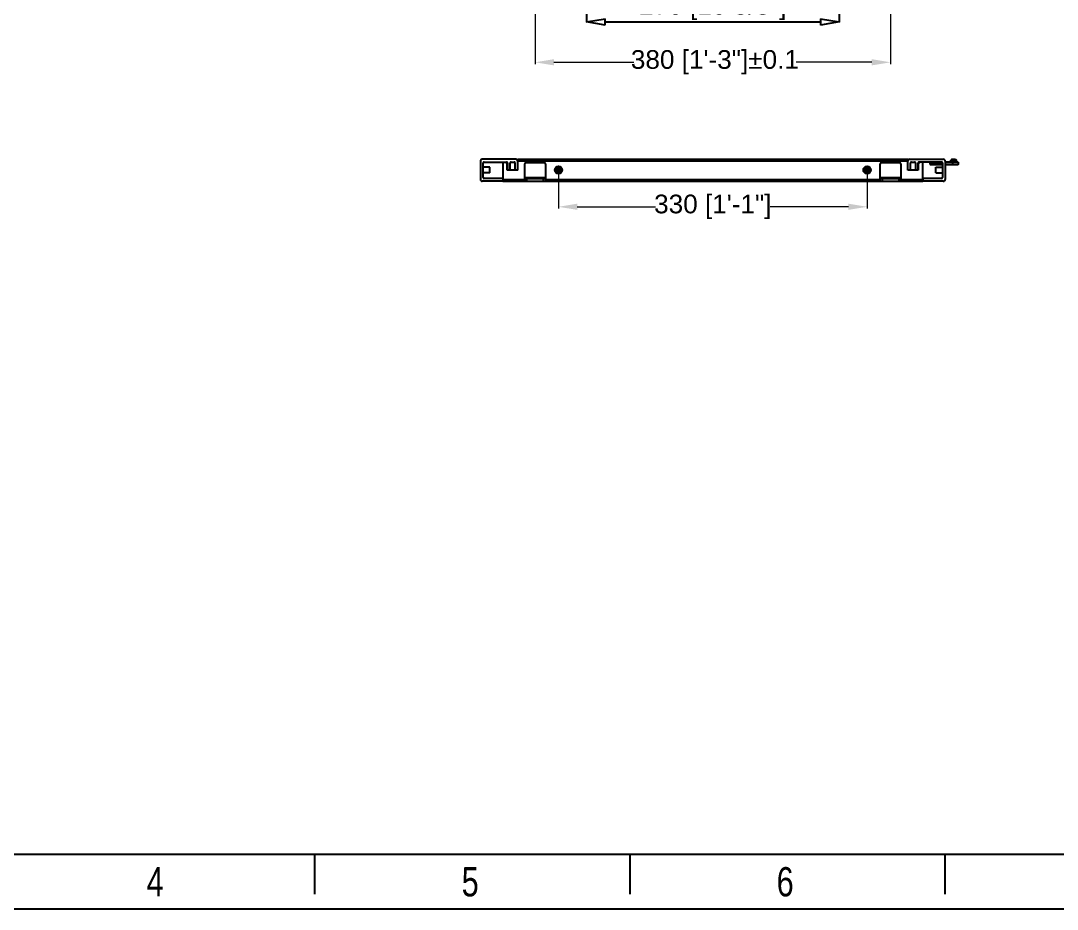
# Model space of a CAD drawing. Header units: millimetres. Extents: x -3132 to 28633, y 682 to 5849.
# Drawn here: x 18111 to 19219, y 682 to 1632 of the extents above; entities that cross this region are included whole.
import ezdxf

# ---------------------------------------------------------------- set-up
doc = ezdxf.new("R2010")
doc.units = ezdxf.units.MM
doc.linetypes.add('CENTER', pattern=[50.8, 31.75, -6.35, 6.35, -6.35])
doc.layers.add('02___PRT_ALL_AXES', color=7, linetype='Continuous')
doc.layers.add('标准', color=3, linetype='Continuous')
doc.layers.add('screw', color=33, linetype='Continuous', lineweight=13)
doc.styles.add('CKSTANDARD', font='arial.ttf')
doc.styles.add('Roamns', font='romans.shx')
doc.styles.get("Standard").update_dxf_attribs({"font": 'arial.ttf'})
doc.styles.add('TXT', font='romans.shx', dxfattribs={"bigfont": 'gbcbig.shx'})
doc.dimstyles.new('1.2', dxfattribs={"dimscale": 10, "dimtxt": 2, "dimasz": 2, "dimexe": 0.2, "dimexo": 0.1, "dimgap": 0, "dimtad": 0, "dimzin": 9, "dimdsep": 46, "dimtxsty": 'Standard', "dimcen": 0, "dimclrd": 3, "dimclre": 3, "dimclrt": 3, "dimazin": 1, "dimtp": 0.01, "dimtm": 0.01, "dimtfac": 1, "dimtofl": 0, "dimtmove": 0, "dimatfit": 3, "dimfxl": 1, "dimtolj": 1, "dimtzin": 4, "dimlwd": 13, "dimlwe": 13, "dimarcsym": 0})
doc.dimstyles.new('ISO_25-10', dxfattribs={"dimtxt": 20, "dimasz": 20, "dimexe": 0.3, "dimexo": 0.3, "dimgap": 2, "dimtad": 1, "dimrnd": 0.0001, "dimdsep": 46, "dimtxsty": 'Standard', "dimblk": 'CLOSEDBLANK', "dimcen": 0.1, "dimclrd": 256, "dimclre": 256, "dimclrt": 256, "dimadec": 0, "dimazin": 2, "dimtm": 1e-09, "dimtfac": 1, "dimtofl": 0, "dimtmove": 0, "dimatfit": 3, "dimldrblk": 'CLOSEDBLANK', "dimfxl": 1, "dimtolj": 1, "dimarcsym": 0})

# ---------------------------------------------------------------- blocks, each defined once
blk = doc.blocks.new('standard template')
for p, q in [((456, 5254), (37409, 5254)), ((12589, 4851), (12589, 5254)), ((15761, 4851), (15761, 5254)), ((18933, 4851), (18933, 5254))]:
    blk.add_line(p, q)
blk.add_lwpolyline([(37963, 4700), (-97, 4700), (-97, 30879), (37963, 30879)], close=True)
at = {"style": 'CKSTANDARD', "width": 0.75}
for s, p in [('4', (10894, 4830)), ('5', (14066, 4830)), ('6', (17237, 4830))]:
    blk.add_text(s, height=295, dxfattribs=at).set_placement(p)
at = {"style": 'Roamns'}
for tag, p in [('PAGE_NAME', (27466, 7594)), ('PROJECT_NAME', (27466, 6884)), ('DRAWN_NAME', (27466, 6174)), ('VERSION', (34241, 6174)), ('SELECT_DATA', (27466, 5464)), ('PAGE_NUMBER', (34241, 5464))]:
    blk.add_attdef(tag, p, '', height=285, dxfattribs=at)
blk = doc.blocks.new('*D89')
at = {"color": 3, "linetype": 'Continuous', "lineweight": 13, "transparency": 16777216}
for p, q in [((18661.1, 1696.2), (18661.1, 1585.7)), ((19041.1, 1696.2), (19041.1, 1585.7)), ((18681.1, 1587.7), (18766.6, 1587.7)), ((19021.1, 1587.7), (18940.1, 1587.7))]:
    blk.add_line(p, q, dxfattribs=at)
at = {"color": 3, "transparency": 16777216}
for points in [[(18681.1, 1591), (18681.1, 1584.4), (18661.1, 1587.7)], [(19021.1, 1591), (19021.1, 1584.4), (19041.1, 1587.7)]]:
    blk.add_solid(points, dxfattribs=at)
at = {"layer": 'Defpoints', "color": 0, "transparency": 16777216}
for p in [(18661.1, 1697.2), (19041.1, 1697.2), (19041.1, 1587.7)]:
    blk.add_point(p, dxfattribs=at)
at = {"color": 3, "transparency": 16777216, "insert": (18853.3, 1587.7), "char_height": 20, "attachment_point": 5}
blk.add_mtext('\\A1;380 [1\'-3"]%%P0.1', dxfattribs=at)
blk = doc.blocks.new('*D94')
at = {"color": 3, "linetype": 'Continuous', "lineweight": 13, "transparency": 16777216}
for p, q in [((18686.1, 1468.3), (18686.1, 1431.2)), ((19016.1, 1468.6), (19016.1, 1431.2)), ((18706.1, 1433.2), (18789.8, 1433.2)), ((18996.1, 1433.2), (18912.3, 1433.2))]:
    blk.add_line(p, q, dxfattribs=at)
at = {"color": 3, "transparency": 16777216}
for points in [[(18706.1, 1436.5), (18706.1, 1429.9), (18686.1, 1433.2)], [(18996.1, 1436.5), (18996.1, 1429.9), (19016.1, 1433.2)]]:
    blk.add_solid(points, dxfattribs=at)
at = {"layer": 'Defpoints', "color": 0, "transparency": 16777216}
for p in [(18686.1, 1469.3), (19016.1, 1469.6), (19016.1, 1433.2)]:
    blk.add_point(p, dxfattribs=at)
at = {"color": 3, "transparency": 16777216, "insert": (18851.1, 1433.2), "char_height": 20, "attachment_point": 5}
blk.add_mtext('\\A1;330 [1\'-1"]', dxfattribs=at)
blk = doc.blocks.new('screw_m4_l')
at = {"layer": 'screw', "color": 1, "linetype": 'CENTER', "ltscale": 0.008797}
for p, q in [((-2.2, 0), (2.2, 0)), ((0, -2.2), (0, 2.2))]:
    blk.add_line(p, q, dxfattribs=at)
at = {"layer": 'screw', "color": 33}
blk.add_circle((0, 0), 1.65, dxfattribs=at)
at = {"layer": 'screw', "color": 2, "linetype": 'CENTER'}
blk.add_arc((0, 0), 2, 270, 180, dxfattribs=at)
at = {"layer": 'screw', "color": 6, "style": 'TXT'}
blk.add_text('M4', height=0.8, dxfattribs=at).set_placement((-0.68, -1))
blk = doc.blocks.new('_ClosedBlank')
at = {"color": 0, "linetype": 'ByBlock', "lineweight": -2}
for p, q in [((-1, 0.167), (0, 0)), ((-1, 0.167), (-1, -0.167)), ((0, 0), (-1, -0.167))]:
    blk.add_line(p, q, dxfattribs=at)
blk = doc.blocks.new('*D103')
at = {"layer": 'Defpoints', "color": 0, "transparency": 16777216}
for p in [(18716.1, 1707.2), (18986.1, 1707.2), (18986.1, 1630.9)]:
    blk.add_point(p, dxfattribs=at)
at = {"layer": '标准', "lineweight": -2, "transparency": 16777216}
for p, q in [((18716.1, 1706.9), (18716.1, 1630.6)), ((18986.1, 1706.9), (18986.1, 1630.6)), ((18736.1, 1630.9), (18966.1, 1630.9))]:
    blk.add_line(p, q, dxfattribs=at)
at = {"layer": '标准', "lineweight": -2, "transparency": 16777216, "xscale": 20, "yscale": 20, "zscale": 20, "rotation": 180}
blk.add_blockref('_ClosedBlank', (18716.1, 1630.9), dxfattribs=at)
at = {"layer": '标准', "lineweight": -2, "transparency": 16777216, "xscale": 20, "yscale": 20, "zscale": 20}
blk.add_blockref('_ClosedBlank', (18986.1, 1630.9), dxfattribs=at)
at = {"layer": '标准', "transparency": 16777216, "insert": (18851.1, 1645.9), "char_height": 20, "attachment_point": 5}
blk.add_mtext('\\A1;270 [10 5/8"]', dxfattribs=at)

msp = doc.modelspace()

# ---------------------------------------------------------------- linework, layer by layer
at = {"color": 7, "linetype": 'Continuous'}
for p, q in [((18602.552, 1482.058), (18602.552, 1462.558)), ((18640.552, 1484.058), (18604.552, 1484.058)), ((18605.552, 1464.558), (18605.552, 1480.058)), ((18606.552, 1481.058), (18630.452, 1481.058)), ((18626.552, 1481.058), (18626.552, 1460.558)), ((18629.352, 1481.058), (18631.352, 1479.058)), ((18631.352, 1472.308), (18631.352, 1479.058)), ((18631.452, 1480.058), (18631.452, 1472.308)), ((18634.452, 1472.308), (18634.452, 1480.058)), ((18635.452, 1481.058), (18638.552, 1481.058)), ((18639.552, 1480.058), (18639.552, 1472.308)), ((18642.552, 1472.308), (18642.552, 1482.058)), ((18642.652, 1472.308), (18642.652, 1484.058)), ((18642.652, 1484.058), (19059.452, 1484.058)), ((19059.452, 1482.058), (18642.652, 1482.058)), ((18650.052, 1460.558), (18650.052, 1479.058)), ((18671.743, 1480.058), (18650.361, 1480.058)), ((18652.052, 1481.058), (18670.052, 1481.058)), ((18672.052, 1479.058), (18672.052, 1460.558)), ((19030.052, 1460.558), (19030.052, 1479.058)), ((19051.743, 1480.058), (19030.361, 1480.058)), ((19032.052, 1481.058), (19050.052, 1481.058)), ((19052.052, 1479.058), (19052.052, 1460.558)), ((19059.452, 1472.308), (19059.452, 1484.058)), ((19059.552, 1472.308), (19059.552, 1482.058)), ((19061.552, 1484.058), (19097.552, 1484.058)), ((19062.552, 1472.308), (19062.552, 1480.058)), ((19063.552, 1481.058), (19066.652, 1481.058)), ((19067.652, 1480.058), (19067.652, 1472.308)), ((19070.652, 1472.308), (19070.652, 1480.058)), ((19070.752, 1479.058), (19072.752, 1481.058)), ((19070.752, 1479.058), (19070.752, 1472.308)), ((19095.552, 1481.058), (19071.652, 1481.058)), ((19075.552, 1460.558), (19075.552, 1481.058)), ((19083.552, 1480.758), (19083.852, 1481.058)), ((19083.552, 1480.758), (19096.264, 1480.758)), ((19083.552, 1478.358), (19083.552, 1480.758)), ((19096.552, 1478.358), (19083.552, 1478.358)), ((19083.552, 1478.358), (19083.852, 1478.058)), ((19096.552, 1478.058), (19083.852, 1478.058)), ((19085.552, 1480.758), (19085.677, 1481.058)), ((19085.552, 1478.358), (19085.552, 1480.758)), ((19085.552, 1478.358), (19085.677, 1478.058)), ((19096.552, 1480.058), (19096.552, 1464.558)), ((19099.552, 1482.058), (19099.552, 1462.558)), ((19113.252, 1481.058), (19099.552, 1481.058)), ((19113.552, 1480.758), (19099.552, 1480.758)), ((19113.552, 1478.358), (19099.552, 1478.358)), ((19113.252, 1478.058), (19099.552, 1478.058)), ((19106.352, 1483.858), (19105.552, 1483.058)), ((19111.552, 1483.058), (19105.552, 1483.058)), ((19105.552, 1481.058), (19105.552, 1483.058)), ((19110.752, 1483.858), (19106.352, 1483.858)), ((19107.552, 1478.058), (19107.552, 1481.058)), ((19110.752, 1483.858), (19111.552, 1483.058)), ((19111.552, 1481.058), (19111.552, 1483.058)), ((19113.552, 1480.758), (19113.252, 1481.058)), ((19113.252, 1478.058), (19113.552, 1478.358)), ((19113.552, 1480.758), (19113.552, 1478.358)), ((18626.452, 1463.558), (18606.552, 1463.558)), ((18626.452, 1463.558), (18626.452, 1460.558)), ((18642.652, 1472.308), (18631.352, 1472.308)), ((18650.052, 1464.558), (18672.052, 1464.558)), ((18650.052, 1463.558), (18672.052, 1463.558)), ((18652.052, 1460.558), (18652.052, 1463.558)), ((18670.052, 1460.558), (18670.052, 1463.558)), ((19030.052, 1464.558), (19052.052, 1464.558)), ((19030.052, 1463.558), (19052.052, 1463.558)), ((19032.052, 1463.558), (19032.052, 1460.558)), ((19050.052, 1463.558), (19050.052, 1460.558)), ((19070.752, 1472.308), (19059.452, 1472.308)), ((19095.552, 1463.558), (19075.652, 1463.558)), ((19075.652, 1463.558), (19075.652, 1460.558)), ((18626.452, 1460.558), (18604.552, 1460.558)), ((18626.552, 1462.558), (18650.052, 1462.558)), ((18626.552, 1460.558), (19075.552, 1460.558)), ((18672.052, 1462.558), (19030.052, 1462.558)), ((19052.052, 1462.558), (19075.552, 1462.558)), ((19097.552, 1460.558), (19075.652, 1460.558))]:
    msp.add_line(p, q, dxfattribs=at)
for centre, radius in [((18686.052, 1472.558), 4), ((18686.052, 1472.558), 2.5), ((18686.052, 1472.558), 1.65), ((19016.052, 1472.558), 4), ((19016.052, 1472.558), 2.5), ((19016.052, 1472.558), 1.65)]:
    msp.add_circle(centre, radius, dxfattribs=at)
for centre, radius, start, end in [((18604.552, 1482.058), 2, 90, 180), ((18606.552, 1480.058), 1, 90, 180), ((18630.452, 1480.058), 1, 0, 90), ((18635.452, 1480.058), 1, 90, 180), ((18638.552, 1480.058), 1, 0, 90), ((18640.552, 1482.058), 2, 0, 90), ((18652.052, 1479.058), 2, 90, 180), ((18670.052, 1479.058), 2, 0, 90), ((19032.052, 1479.058), 2, 90, 180), ((19050.052, 1479.058), 2, 0, 90), ((19061.552, 1482.058), 2, 90, 180), ((19063.552, 1480.058), 1, 90, 180), ((19066.652, 1480.058), 1, 0, 90), ((19071.652, 1480.058), 1, 90, 180), ((19095.552, 1480.058), 1, 0, 90), ((19097.552, 1482.058), 2, 0, 90), ((18606.552, 1464.558), 1, 180, 270), ((19095.552, 1464.558), 1, 270, 0), ((18604.552, 1462.558), 2, 180, 270), ((19097.552, 1462.558), 2, 270, 0)]:
    msp.add_arc(centre, radius, start, end, dxfattribs=at)
at = {"layer": '02___PRT_ALL_AXES', "color": 7, "linetype": 'Continuous'}
for p, q in [((18612.552, 1475.508), (18605.552, 1475.508)), ((18612.552, 1469.608), (18612.552, 1475.508)), ((19089.552, 1475.508), (19096.552, 1475.508)), ((19089.552, 1469.608), (19089.552, 1475.508)), ((18612.552, 1469.608), (18605.552, 1469.608)), ((19089.552, 1469.608), (19096.552, 1469.608))]:
    msp.add_line(p, q, dxfattribs=at)
for centre in [(18686.052, 1472.558), (19016.052, 1472.558)]:
    msp.add_circle(centre, 3.55, dxfattribs=at)

# ---------------------------------------------------------------- block references
at = {"lineweight": -3, "transparency": 33554595, "xscale": 0.1062003192476745, "yscale": 0.1062003192476745, "zscale": 0.1062003192476745}
msp.add_blockref('standard template', (17088.721, 182.912), dxfattribs=at)
at = {"layer": 'screw'}
for p in [(18686.052, 1472.558), (19016.052, 1472.558)]:
    msp.add_blockref('screw_m4_l', p, dxfattribs=at)

# ---------------------------------------------------------------- dimensions: what is measured, and where the dimension line sits
at = {"color": 4}
dim = msp.add_linear_dim(base=(19041.052, 1587.716), p1=(18661.052, 1697.194), p2=(19041.052, 1697.194), text='<>%%P0.1', dimstyle='1.2', override={"dimdec": 0}, dxfattribs=at)
dim.commit()
dim.dimension.update_dxf_attribs({"geometry": '*D89', "text_midpoint": (18853.35, 1587.716), "dimtype": 160})
dim = msp.add_linear_dim(base=(19016.052, 1433.19), p1=(18686.052, 1469.258), p2=(19016.052, 1469.558), dimstyle='1.2')
dim.commit()
dim.dimension.update_dxf_attribs({"geometry": '*D94', "text_midpoint": (18851.052, 1433.19)})
at = {"layer": '标准'}
dim = msp.add_linear_dim(base=(18986.052, 1630.944), p1=(18716.052, 1707.194), p2=(18986.052, 1707.194), dimstyle='ISO_25-10', dxfattribs=at)
dim.commit()
dim.dimension.update_dxf_attribs({"geometry": '*D103', "text_midpoint": (18851.052, 1630.944), "dimtype": 160})

doc.saveas('drawing.dxf')
